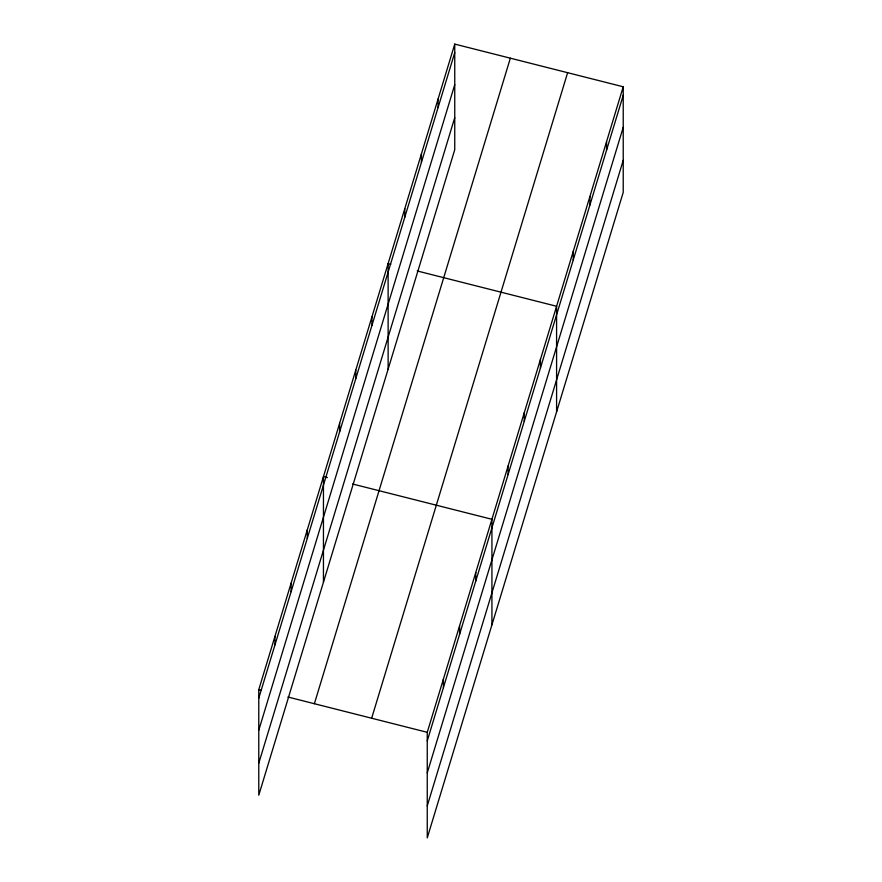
<?xml version="1.0" encoding="UTF-8"?>
<svg xmlns="http://www.w3.org/2000/svg" width="882" height="882" viewBox="0 0 882 882"><rect width="100%" height="100%" fill="white"/><g stroke="black" fill="none" stroke-linecap="round" stroke-linejoin="round"><path stroke-width="1.32" d="M623.221 86.778L623.221 192.364L427.252 837.9L427.252 732.314L623.221 86.778L454.748 44.1L258.779 689.636L258.779 795.222L454.748 149.686L454.748 44.1M258.779 698.18L454.748 52.644M258.779 730.208L454.748 84.672M258.779 763.195L454.748 117.659M314.378 703.726L510.347 58.19M371.653 718.235L567.622 72.699M427.252 740.869L623.221 95.333M427.252 772.886L623.221 127.35M427.252 805.883L623.221 160.348M390.77 264.258L388.124 263.586L388.124 369.161M417.241 270.961L556.586 306.263L556.586 411.85M327.42 477.614L323.451 476.611L323.451 582.197M352.568 483.986L491.924 519.289L491.924 624.875M258.779 689.636L261.436 690.308M287.907 697.012L427.252 732.314M606.562 141.649L606.562 150.205M589.904 196.521L589.904 205.076M573.245 251.392L573.245 259.936M540.423 359.525L540.423 368.07M524.25 412.776L524.25 421.32M508.087 466.038L508.087 474.582M475.751 572.55L475.751 581.095M459.588 625.801L459.588 634.356M443.414 679.063L443.414 687.607M438.089 98.971L438.089 107.516M421.431 153.843L421.431 162.387M404.772 208.714L404.772 217.259M371.95 316.836L371.95 325.392M355.788 370.098L355.788 378.643M339.614 423.349L339.614 431.904M307.289 529.862L307.289 538.417M291.115 583.123L291.115 591.668M274.952 636.374L274.952 644.929"/></g></svg>
